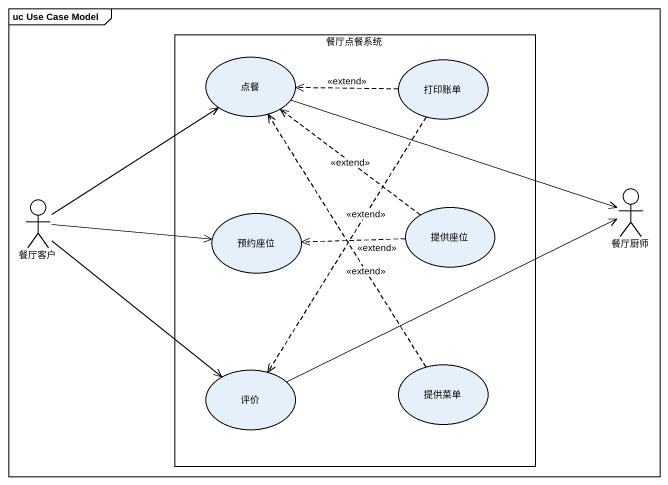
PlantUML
@startuml
mainframe uc Use Case Model
rectangle 餐厅点餐系统 {
  usecase 点餐
  usecase 打印账单
  usecase 预约座位
  usecase 提供座位
  usecase 评价
  usecase 提供菜单
}
actor 餐厅客户
actor 餐厅厨师
打印账单 .left.> 点餐 : <<extend>>
打印账单 ..> 评价 : <<extend>>
餐厅客户 -up-> 点餐
餐厅客户 -right-> 预约座位
餐厅客户 --> 评价
提供座位 .up.> 点餐 : <<extend>>
提供座位 .left.> 预约座位 : <<extend>>
餐厅厨师 <-left- 点餐
评价 -right-> 餐厅厨师
提供菜单 .up.> 点餐 : <<extend>>
@enduml
